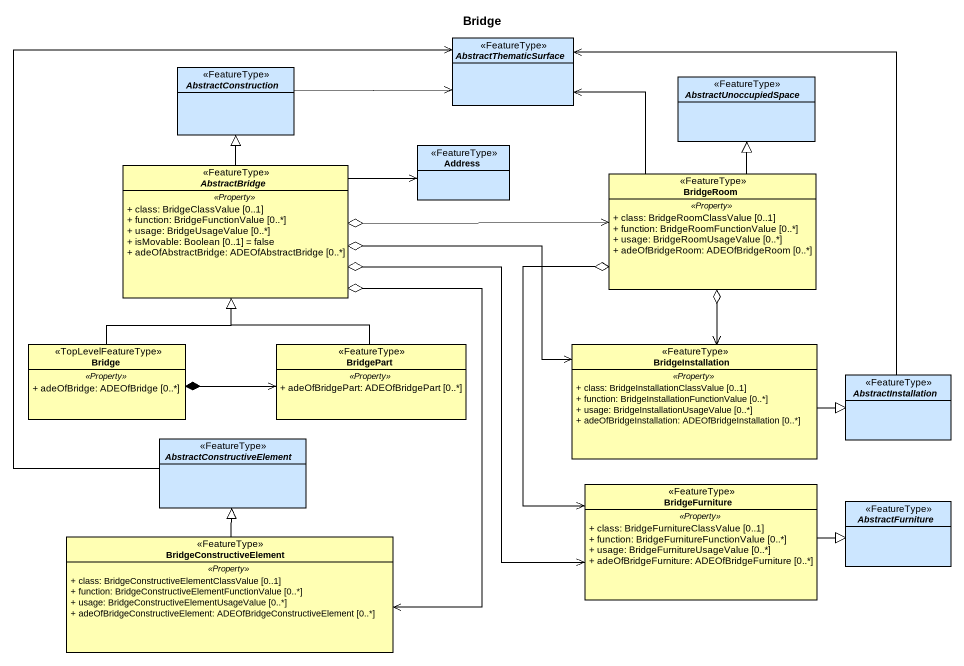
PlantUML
@startuml
title Bridge
hide circle
hide empty members
skinparam classAttributeIconSize 0
abstract class AbstractThematicSurface <<FeatureType>> #CCE6FF
abstract class AbstractConstruction <<FeatureType>> #CCE6FF
abstract class AbstractUnoccupiedSpace <<FeatureType>> #CCE6FF
abstract class AbstractBridge <<FeatureType>> #FFFFB3 {
  .. <<Property>> ..
  + class: BridgeClassValue [0..1]
  + function: BridgeFunctionValue [0..*]
  + usage: BridgeUsageValue [0..*]
  + isMovable: Boolean [0..1] = false
  + adeOfAbstractBridge: ADEOfAbstractBridge [0..*]
}
class Address <<FeatureType>> #CCE6FF
class BridgeRoom <<FeatureType>> #FFFFB3 {
  .. <<Property>> ..
  + class: BridgeRoomClassValue [0..1]
  + function: BridgeRoomFunctionValue [0..*]
  + usage: BridgeRoomUsageValue [0..*]
  + adeOfBridgeRoom: ADEOfBridgeRoom [0..*]
}
class Bridge <<TopLevelFeatureType>> #FFFFB3 {
  .. <<Property>> ..
  + adeOfBridge: ADEOfBridge [0..*]
}
class BridgePart <<FeatureType>> #FFFFB3 {
  .. <<Property>> ..
  + adeOfBridgePart: ADEOfBridgePart [0..*]
}
class BridgeInstallation <<FeatureType>> #FFFFB3 {
  .. <<Property>> ..
  + class: BridgeInstallationClassValue [0..1]
  + function: BridgeInstallationFunctionValue [0..*]
  + usage: BridgeInstallationUsageValue [0..*]
  + adeOfBridgeInstallation: ADEOfBridgeInstallation [0..*]
}
abstract class AbstractInstallation <<FeatureType>> #CCE6FF
abstract class AbstractConstructiveElement <<FeatureType>> #CCE6FF
class BridgeFurniture <<FeatureType>> #FFFFB3 {
  .. <<Property>> ..
  + class: BridgeFurnitureClassValue [0..1]
  + function: BridgeFurnitureFunctionValue [0..*]
  + usage: BridgeFurnitureUsageValue [0..*]
  + adeOfBridgeFurniture: ADEOfBridgeFurniture [0..*]
}
abstract class AbstractFurniture <<FeatureType>> #CCE6FF
class BridgeConstructiveElement <<FeatureType>> #FFFFB3 {
  .. <<Property>> ..
  + class: BridgeConstructiveElementClassValue [0..1]
  + function: BridgeConstructiveElementFunctionValue [0..*]
  + usage: BridgeConstructiveElementUsageValue [0..*]
  + adeOfBridgeConstructiveElement: ADEOfBridgeConstructiveElement [0..*]
}
AbstractConstruction -right-> AbstractThematicSurface
AbstractBridge -up-|> AbstractConstruction
AbstractBridge -right-> Address
AbstractBridge o-right-> BridgeRoom
AbstractBridge o-right-> BridgeInstallation
AbstractBridge o--> BridgeFurniture
AbstractBridge o--> BridgeConstructiveElement
BridgeRoom -up-> AbstractThematicSurface
BridgeRoom -up-|> AbstractUnoccupiedSpace
BridgeRoom o--> BridgeInstallation
BridgeRoom o--> BridgeFurniture
Bridge -up-|> AbstractBridge
Bridge *-right-> BridgePart
BridgePart -up-|> AbstractBridge
BridgeInstallation -right-|> AbstractInstallation
AbstractInstallation -up-> AbstractThematicSurface
AbstractConstructiveElement -up-> AbstractThematicSurface
BridgeFurniture -right-|> AbstractFurniture
BridgeConstructiveElement -up-|> AbstractConstructiveElement
@enduml
